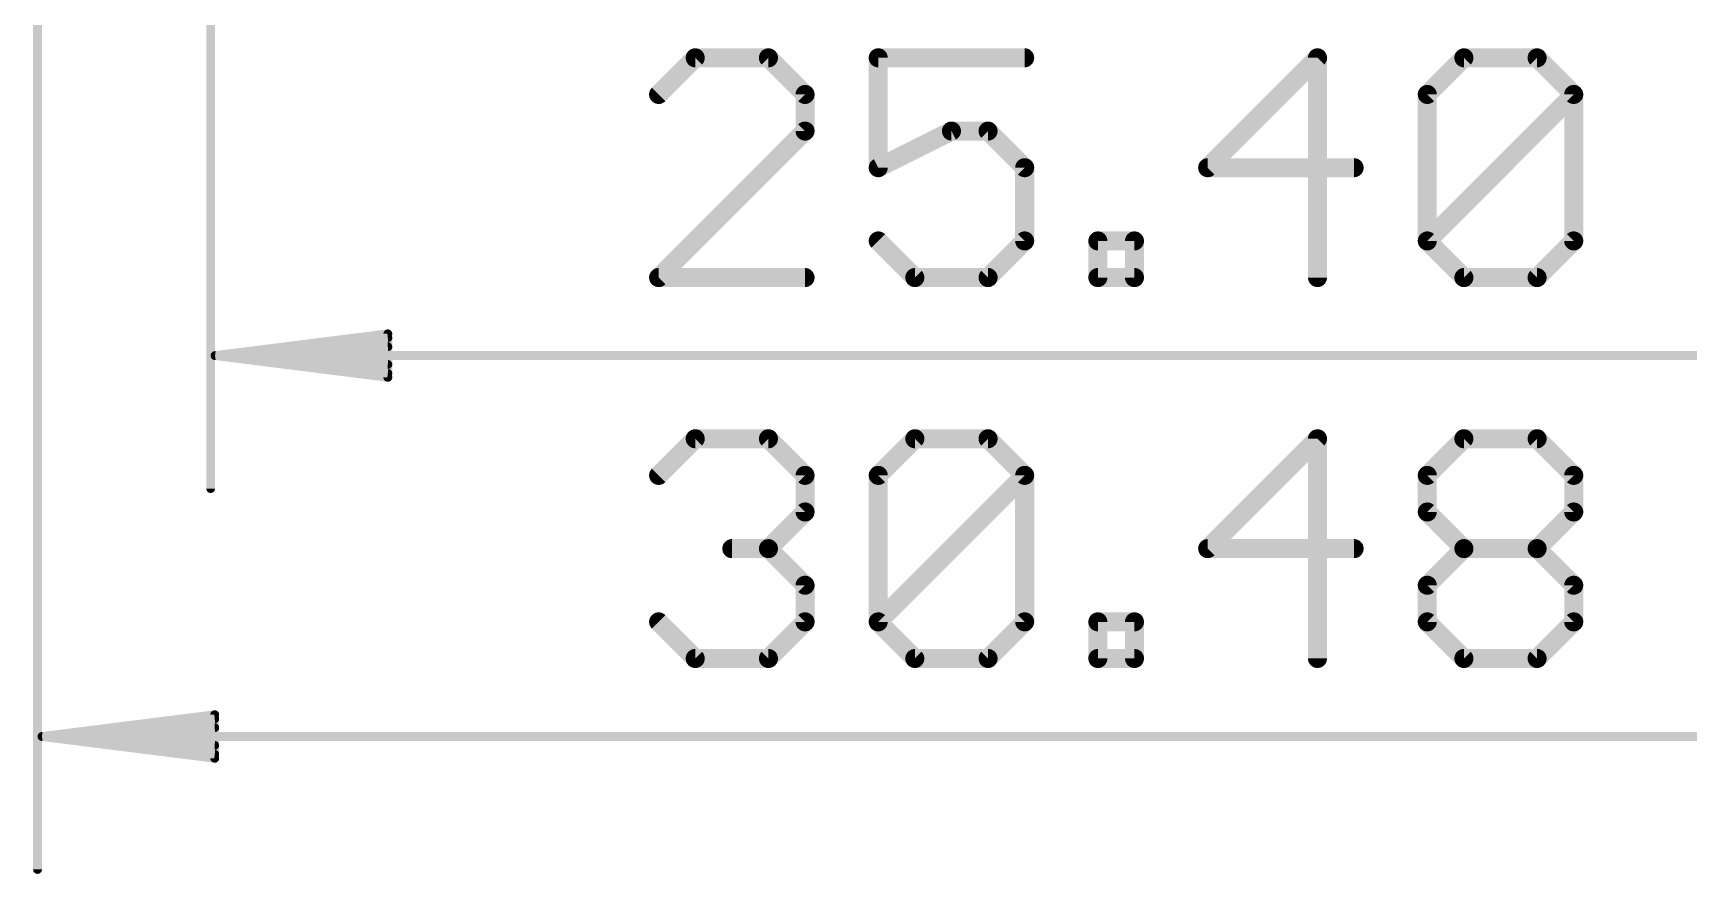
# Model space of a CAD drawing. Extents: x -5.3 to 38.6, y -12.7 to 40.8.
# Drawn here: x -0.07 to 24.23, y -12.68 to -0.35 of the extents above; entities that cross this region are included whole.
import ezdxf

# ---------------------------------------------------------------- set-up
doc = ezdxf.new("R2010")
doc.units = 0
doc.layers.add('47', color=253, linetype='CONTINUOUS')

msp = doc.modelspace()

# ---------------------------------------------------------------- linework, layer by layer
at = {"layer": '47'}
for points, const_width in [([(0, 12.192), (0, -12.618)], 0.13), ([(2.54, 2.54), (2.54, -7.03)], 0.13), ([(9.651, -0.7119), (9.1137, -1.2492)], 0.2794), ([(10.7254, -0.7119), (9.651, -0.7119)], 0.2794), ([(11.2626, -1.2492), (10.7254, -0.7119)], 0.2794), ([(14.4854, -0.7119), (12.3365, -0.7119)], 0.2794), ([(12.3365, -0.7119), (12.3365, -2.3236)], 0.2794), ([(18.7823, -0.7119), (17.1706, -2.3236)], 0.2794), ([(18.7823, -3.9353), (18.7823, -0.7119)], 0.2794), ([(20.3934, -1.2492), (20.9306, -0.7119)], 0.2794), ([(20.9306, -0.7119), (22.005, -0.7119)], 0.2794), ([(22.005, -0.7119), (22.5423, -1.2492)], 0.2794), ([(11.2626, -1.7864), (11.2626, -1.2492)], 0.2794), ([(20.3934, -3.3981), (20.3934, -1.2492)], 0.2794), ([(20.3934, -3.3981), (22.5423, -1.2492)], 0.2794), ([(22.5423, -1.2492), (22.5423, -3.3981)], 0.2794), ([(9.1137, -3.9353), (11.2626, -1.7864)], 0.2794), ([(12.3365, -2.3236), (13.4109, -1.7864)], 0.2794), ([(13.4109, -1.7864), (13.9482, -1.7864)], 0.2794), ([(13.9482, -1.7864), (14.4854, -2.3236)], 0.2794), ([(14.4854, -2.3236), (14.4854, -3.3981)], 0.2794), ([(17.1706, -2.3236), (19.3195, -2.3236)], 0.2794), ([(12.8737, -3.9353), (12.3365, -3.3981)], 0.2794), ([(14.4854, -3.3981), (13.9482, -3.9353)], 0.2794), ([(15.5592, -3.9353), (15.5592, -3.3981)], 0.2794), ([(15.5592, -3.3981), (16.0965, -3.3981)], 0.2794), ([(16.0965, -3.3981), (16.0965, -3.9353)], 0.2794), ([(20.9306, -3.9353), (20.3934, -3.3981)], 0.2794), ([(22.5423, -3.3981), (22.005, -3.9353)], 0.2794), ([(11.2626, -3.9353), (9.1137, -3.9353)], 0.2794), ([(13.9482, -3.9353), (12.8737, -3.9353)], 0.2794), ([(16.0965, -3.9353), (15.5592, -3.9353)], 0.2794), ([(22.005, -3.9353), (20.9306, -3.9353)], 0.2794), ([(2.605, -5.08), (5.14, -4.7608)], 0.13), ([(2.605, -5.08), (5.14, -4.82)], 0.13), ([(5.14, -4.7608), (5.14, -5.3992)], 0.13), ([(2.605, -5.08), (5.14, -4.95)], 0.13), ([(2.605, -5.08), (27.875, -5.08)], 0.13), ([(5.14, -5.3992), (2.605, -5.08)], 0.13), ([(5.14, -5.21), (2.605, -5.08)], 0.13), ([(5.14, -5.34), (2.605, -5.08)], 0.13), ([(9.1137, -6.8372), (9.651, -6.2999)], 0.2794), ([(9.651, -6.2999), (10.7254, -6.2999)], 0.2794), ([(10.7254, -6.2999), (11.2626, -6.8372)], 0.2794), ([(12.3365, -6.8372), (12.8737, -6.2999)], 0.2794), ([(12.8737, -6.2999), (13.9482, -6.2999)], 0.2794), ([(13.9482, -6.2999), (14.4854, -6.8372)], 0.2794), ([(18.7823, -6.2999), (17.1706, -7.9116)], 0.2794), ([(18.7823, -9.5233), (18.7823, -6.2999)], 0.2794), ([(20.3934, -6.8372), (20.9306, -6.2999)], 0.2794), ([(20.9306, -6.2999), (22.005, -6.2999)], 0.2794), ([(22.005, -6.2999), (22.5423, -6.8372)], 0.2794), ([(11.2626, -6.8372), (11.2626, -7.3744)], 0.2794), ([(12.3365, -8.9861), (12.3365, -6.8372)], 0.2794), ([(12.3365, -8.9861), (14.4854, -6.8372)], 0.2794), ([(14.4854, -6.8372), (14.4854, -8.9861)], 0.2794), ([(20.3934, -7.3744), (20.3934, -6.8372)], 0.2794), ([(22.5423, -6.8372), (22.5423, -7.3744)], 0.2794), ([(11.2626, -7.3744), (10.7254, -7.9116)], 0.2794), ([(20.9306, -7.9116), (20.3934, -7.3744)], 0.2794), ([(22.5423, -7.3744), (22.005, -7.9116)], 0.2794), ([(10.7254, -7.9116), (10.1882, -7.9116)], 0.2794), ([(10.7254, -7.9116), (11.2626, -8.4489)], 0.2794), ([(17.1706, -7.9116), (19.3195, -7.9116)], 0.2794), ([(20.3934, -8.4489), (20.9306, -7.9116)], 0.2794), ([(20.9306, -7.9116), (22.005, -7.9116)], 0.2794), ([(22.005, -7.9116), (22.5423, -8.4489)], 0.2794), ([(11.2626, -8.4489), (11.2626, -8.9861)], 0.2794), ([(20.3934, -8.9861), (20.3934, -8.4489)], 0.2794), ([(22.5423, -8.4489), (22.5423, -8.9861)], 0.2794), ([(9.651, -9.5233), (9.1137, -8.9861)], 0.2794), ([(11.2626, -8.9861), (10.7254, -9.5233)], 0.2794), ([(12.8737, -9.5233), (12.3365, -8.9861)], 0.2794), ([(14.4854, -8.9861), (13.9482, -9.5233)], 0.2794), ([(15.5592, -9.5233), (15.5592, -8.9861)], 0.2794), ([(15.5592, -8.9861), (16.0965, -8.9861)], 0.2794), ([(16.0965, -8.9861), (16.0965, -9.5233)], 0.2794), ([(20.9306, -9.5233), (20.3934, -8.9861)], 0.2794), ([(22.5423, -8.9861), (22.005, -9.5233)], 0.2794), ([(10.7254, -9.5233), (9.651, -9.5233)], 0.2794), ([(13.9482, -9.5233), (12.8737, -9.5233)], 0.2794), ([(16.0965, -9.5233), (15.5592, -9.5233)], 0.2794), ([(22.005, -9.5233), (20.9306, -9.5233)], 0.2794), ([(0.065, -10.668), (2.6, -10.3488)], 0.13), ([(0.065, -10.668), (2.6, -10.408)], 0.13), ([(2.6, -10.3488), (2.6, -10.9872)], 0.13), ([(0.065, -10.668), (2.6, -10.538)], 0.13), ([(0.065, -10.668), (30.415, -10.668)], 0.13), ([(2.6, -10.9872), (0.065, -10.668)], 0.13), ([(2.6, -10.798), (0.065, -10.668)], 0.13), ([(2.6, -10.928), (0.065, -10.668)], 0.13)]:
    msp.add_lwpolyline(points, dxfattribs=dict(at, const_width=const_width))
for points, const_width in [([(9.651, -0.6421, 1), (9.651, -0.7818)], 0.1397), ([(9.7004, -0.7613, 1), (9.6016, -0.6626)], 0.1397), ([(10.7748, -0.6626, 1), (10.676, -0.7613)], 0.1397), ([(10.7254, -0.7818, 1), (10.7254, -0.6421)], 0.1397), ([(12.4063, -0.7119, 1), (12.2666, -0.7119)], 0.1397), ([(12.3365, -0.6421, 1), (12.3365, -0.7818)], 0.1397), ([(14.4854, -0.7818, 1), (14.4854, -0.6421)], 0.1397), ([(18.8521, -0.7119, 1), (18.7124, -0.7119)], 0.1397), ([(18.8317, -0.7613, 1), (18.7329, -0.6626)], 0.1397), ([(20.9306, -0.6421, 1), (20.9306, -0.7818)], 0.1397), ([(20.98, -0.7613, 1), (20.8812, -0.6626)], 0.1397), ([(22.0544, -0.6626, 1), (21.9557, -0.7613)], 0.1397), ([(22.005, -0.7818, 1), (22.005, -0.6421)], 0.1397), ([(9.0643, -1.1998, 1), (9.1631, -1.2986)], 0.1397), ([(11.3325, -1.2492, 1), (11.1928, -1.2492)], 0.1397), ([(11.2132, -1.2986, 1), (11.312, -1.1998)], 0.1397), ([(20.4632, -1.2492, 1), (20.3235, -1.2492)], 0.1397), ([(20.344, -1.1998, 1), (20.4428, -1.2986)], 0.1397), ([(22.6121, -1.2492, 1), (22.4724, -1.2492)], 0.1397), ([(22.5917, -1.2986, 1), (22.4929, -1.1998)], 0.1397), ([(22.4929, -1.2986, 1), (22.5917, -1.1998)], 0.1397), ([(11.312, -1.8358, 1), (11.2132, -1.737)], 0.1397), ([(13.4109, -1.7165, 1), (13.4109, -1.8562)], 0.1397), ([(13.4422, -1.8489, 1), (13.3797, -1.7239)], 0.1397), ([(13.9976, -1.737, 1), (13.8988, -1.8358)], 0.1397), ([(13.9482, -1.8562, 1), (13.9482, -1.7165)], 0.1397), ([(11.1928, -1.7864, 1), (11.3325, -1.7864)], 0.1397), ([(14.5552, -2.3236, 1), (14.4155, -2.3236)], 0.1397), ([(17.1706, -2.2538, 1), (17.1706, -2.3935)], 0.1397), ([(19.3195, -2.3935, 1), (19.3195, -2.2538)], 0.1397), ([(12.2666, -2.3236, 1), (12.4063, -2.3236)], 0.1397), ([(12.3053, -2.2611, 1), (12.3677, -2.3861)], 0.1397), ([(14.436, -2.373, 1), (14.5348, -2.2742)], 0.1397), ([(17.1212, -2.2742, 1), (17.22, -2.373)], 0.1397), ([(12.3859, -3.3487, 1), (12.2871, -3.4475)], 0.1397), ([(14.4155, -3.3981, 1), (14.5552, -3.3981)], 0.1397), ([(14.5348, -3.4475, 1), (14.436, -3.3487)], 0.1397), ([(15.5592, -3.3282, 1), (15.5592, -3.4679)], 0.1397), ([(15.6291, -3.3981, 1), (15.4894, -3.3981)], 0.1397), ([(16.1663, -3.3981, 1), (16.0266, -3.3981)], 0.1397), ([(16.0965, -3.4679, 1), (16.0965, -3.3282)], 0.1397), ([(20.3235, -3.3981, 1), (20.4632, -3.3981)], 0.1397), ([(20.4428, -3.3487, 1), (20.344, -3.4475)], 0.1397), ([(20.344, -3.3487, 1), (20.4428, -3.4475)], 0.1397), ([(22.4724, -3.3981, 1), (22.6121, -3.3981)], 0.1397), ([(22.5917, -3.4475, 1), (22.4929, -3.3487)], 0.1397), ([(9.1137, -3.8655, 1), (9.1137, -4.0052)], 0.1397), ([(9.0643, -3.8859, 1), (9.1631, -3.9847)], 0.1397), ([(11.2626, -4.0052, 1), (11.2626, -3.8655)], 0.1397), ([(12.8737, -3.8655, 1), (12.8737, -4.0052)], 0.1397), ([(12.8243, -3.9847, 1), (12.9231, -3.8859)], 0.1397), ([(13.8988, -3.8859, 1), (13.9976, -3.9847)], 0.1397), ([(13.9482, -4.0052, 1), (13.9482, -3.8655)], 0.1397), ([(15.5592, -3.8655, 1), (15.5592, -4.0052)], 0.1397), ([(15.4894, -3.9353, 1), (15.6291, -3.9353)], 0.1397), ([(16.0266, -3.9353, 1), (16.1663, -3.9353)], 0.1397), ([(16.0965, -4.0052, 1), (16.0965, -3.8655)], 0.1397), ([(18.7124, -3.9353, 1), (18.8521, -3.9353)], 0.1397), ([(20.9306, -3.8655, 1), (20.9306, -4.0052)], 0.1397), ([(20.8812, -3.9847, 1), (20.98, -3.8859)], 0.1397), ([(21.9557, -3.8859, 1), (22.0544, -3.9847)], 0.1397), ([(22.005, -4.0052, 1), (22.005, -3.8655)], 0.1397), ([(5.1725, -4.7608, 1), (5.1075, -4.7608)], 0.065), ([(5.1441, -4.793, 1), (5.1359, -4.7285)], 0.065), ([(5.1433, -4.8523, 1), (5.1367, -4.7877)], 0.065), ([(2.605, -5.0475, 1), (2.605, -5.1125)], 0.065), ([(2.6091, -5.0478, 1), (2.6009, -5.1122)], 0.065), ([(2.6033, -5.0475, 1), (2.6067, -5.1125)], 0.065), ([(2.6067, -5.0475, 1), (2.6033, -5.1125)], 0.065), ([(2.6083, -5.0477, 1), (2.6017, -5.1123)], 0.065), ([(2.6017, -5.0477, 1), (2.6083, -5.1123)], 0.065), ([(2.6009, -5.0478, 1), (2.6091, -5.1122)], 0.065), ([(5.1417, -4.9825, 1), (5.1383, -4.9175)], 0.065), ([(5.1359, -5.4315, 1), (5.1441, -5.367)], 0.065), ([(5.1367, -5.3723, 1), (5.1433, -5.3077)], 0.065), ([(5.1383, -5.2425, 1), (5.1417, -5.1775)], 0.065), ([(5.1075, -5.3992, 1), (5.1725, -5.3992)], 0.065), ([(9.651, -6.2301, 1), (9.651, -6.3698)], 0.1397), ([(9.7004, -6.3493, 1), (9.6016, -6.2506)], 0.1397), ([(10.7748, -6.2506, 1), (10.676, -6.3493)], 0.1397), ([(10.7254, -6.3698, 1), (10.7254, -6.2301)], 0.1397), ([(12.8737, -6.2301, 1), (12.8737, -6.3698)], 0.1397), ([(12.9231, -6.3493, 1), (12.8243, -6.2506)], 0.1397), ([(13.9976, -6.2506, 1), (13.8988, -6.3493)], 0.1397), ([(13.9482, -6.3698, 1), (13.9482, -6.2301)], 0.1397), ([(18.8521, -6.2999, 1), (18.7124, -6.2999)], 0.1397), ([(18.8317, -6.3493, 1), (18.7329, -6.2506)], 0.1397), ([(20.9306, -6.2301, 1), (20.9306, -6.3698)], 0.1397), ([(20.98, -6.3493, 1), (20.8812, -6.2506)], 0.1397), ([(22.0544, -6.2506, 1), (21.9557, -6.3493)], 0.1397), ([(22.005, -6.3698, 1), (22.005, -6.2301)], 0.1397), ([(9.0643, -6.7878, 1), (9.1631, -6.8866)], 0.1397), ([(11.3325, -6.8372, 1), (11.1928, -6.8372)], 0.1397), ([(11.2132, -6.8866, 1), (11.312, -6.7878)], 0.1397), ([(12.4063, -6.8372, 1), (12.2666, -6.8372)], 0.1397), ([(12.2871, -6.7878, 1), (12.3859, -6.8866)], 0.1397), ([(14.5552, -6.8372, 1), (14.4155, -6.8372)], 0.1397), ([(14.5348, -6.8866, 1), (14.436, -6.7878)], 0.1397), ([(14.436, -6.8866, 1), (14.5348, -6.7878)], 0.1397), ([(20.4632, -6.8372, 1), (20.3235, -6.8372)], 0.1397), ([(20.344, -6.7878, 1), (20.4428, -6.8866)], 0.1397), ([(22.6121, -6.8372, 1), (22.4724, -6.8372)], 0.1397), ([(22.4929, -6.8866, 1), (22.5917, -6.7878)], 0.1397), ([(2.5075, -7.03, 1), (2.5725, -7.03)], 0.065), ([(11.312, -7.4238, 1), (11.2132, -7.325)], 0.1397), ([(20.4428, -7.325, 1), (20.344, -7.4238)], 0.1397), ([(22.5917, -7.4238, 1), (22.4929, -7.325)], 0.1397), ([(11.1928, -7.3744, 1), (11.3325, -7.3744)], 0.1397), ([(20.3235, -7.3744, 1), (20.4632, -7.3744)], 0.1397), ([(22.4724, -7.3744, 1), (22.6121, -7.3744)], 0.1397), ([(10.1882, -7.8418, 1), (10.1882, -7.9815)], 0.1397), ([(10.7748, -7.8622, 1), (10.676, -7.961)], 0.1397), ([(10.7254, -7.9815, 1), (10.7254, -7.8418)], 0.1397), ([(17.1706, -7.8418, 1), (17.1706, -7.9815)], 0.1397), ([(19.3195, -7.9815, 1), (19.3195, -7.8418)], 0.1397), ([(20.9306, -7.8418, 1), (20.9306, -7.9815)], 0.1397), ([(20.98, -7.961, 1), (20.8812, -7.8622)], 0.1397), ([(22.0544, -7.8622, 1), (21.9557, -7.961)], 0.1397), ([(22.005, -7.9815, 1), (22.005, -7.8418)], 0.1397), ([(10.676, -7.8622, 1), (10.7748, -7.961)], 0.1397), ([(17.1212, -7.8622, 1), (17.22, -7.961)], 0.1397), ([(20.8812, -7.961, 1), (20.98, -7.8622)], 0.1397), ([(21.9557, -7.8622, 1), (22.0544, -7.961)], 0.1397), ([(11.3325, -8.4489, 1), (11.1928, -8.4489)], 0.1397), ([(11.2132, -8.4982, 1), (11.312, -8.3995)], 0.1397), ([(20.4632, -8.4489, 1), (20.3235, -8.4489)], 0.1397), ([(20.344, -8.3995, 1), (20.4428, -8.4982)], 0.1397), ([(22.6121, -8.4489, 1), (22.4724, -8.4489)], 0.1397), ([(22.4929, -8.4982, 1), (22.5917, -8.3995)], 0.1397), ([(9.1631, -8.9367, 1), (9.0643, -9.0355)], 0.1397), ([(11.1928, -8.9861, 1), (11.3325, -8.9861)], 0.1397), ([(11.312, -9.0355, 1), (11.2132, -8.9367)], 0.1397), ([(12.2666, -8.9861, 1), (12.4063, -8.9861)], 0.1397), ([(12.3859, -8.9367, 1), (12.2871, -9.0355)], 0.1397), ([(12.2871, -8.9367, 1), (12.3859, -9.0355)], 0.1397), ([(14.4155, -8.9861, 1), (14.5552, -8.9861)], 0.1397), ([(14.5348, -9.0355, 1), (14.436, -8.9367)], 0.1397), ([(15.5592, -8.9162, 1), (15.5592, -9.0559)], 0.1397), ([(15.6291, -8.9861, 1), (15.4894, -8.9861)], 0.1397), ([(16.1663, -8.9861, 1), (16.0266, -8.9861)], 0.1397), ([(16.0965, -9.0559, 1), (16.0965, -8.9162)], 0.1397), ([(20.3235, -8.9861, 1), (20.4632, -8.9861)], 0.1397), ([(20.4428, -8.9367, 1), (20.344, -9.0355)], 0.1397), ([(22.4724, -8.9861, 1), (22.6121, -8.9861)], 0.1397), ([(22.5917, -9.0355, 1), (22.4929, -8.9367)], 0.1397), ([(9.651, -9.4535, 1), (9.651, -9.5932)], 0.1397), ([(9.6016, -9.5727, 1), (9.7004, -9.4739)], 0.1397), ([(10.676, -9.4739, 1), (10.7748, -9.5727)], 0.1397), ([(10.7254, -9.5932, 1), (10.7254, -9.4535)], 0.1397), ([(12.8737, -9.4535, 1), (12.8737, -9.5932)], 0.1397), ([(12.8243, -9.5727, 1), (12.9231, -9.4739)], 0.1397), ([(13.8988, -9.4739, 1), (13.9976, -9.5727)], 0.1397), ([(13.9482, -9.5932, 1), (13.9482, -9.4535)], 0.1397), ([(15.5592, -9.4535, 1), (15.5592, -9.5932)], 0.1397), ([(15.4894, -9.5233, 1), (15.6291, -9.5233)], 0.1397), ([(16.0266, -9.5233, 1), (16.1663, -9.5233)], 0.1397), ([(16.0965, -9.5932, 1), (16.0965, -9.4535)], 0.1397), ([(18.7124, -9.5233, 1), (18.8521, -9.5233)], 0.1397), ([(20.9306, -9.4535, 1), (20.9306, -9.5932)], 0.1397), ([(20.8812, -9.5727, 1), (20.98, -9.4739)], 0.1397), ([(21.9557, -9.4739, 1), (22.0544, -9.5727)], 0.1397), ([(22.005, -9.5932, 1), (22.005, -9.4535)], 0.1397), ([(2.6325, -10.3488, 1), (2.5675, -10.3488)], 0.065), ([(2.6041, -10.381, 1), (2.5959, -10.3165)], 0.065), ([(2.6033, -10.4403, 1), (2.5967, -10.3757)], 0.065), ([(0.065, -10.6355, 1), (0.065, -10.7005)], 0.065), ([(0.0691, -10.6358, 1), (0.0609, -10.7002)], 0.065), ([(0.0633, -10.6355, 1), (0.0667, -10.7005)], 0.065), ([(0.0667, -10.6355, 1), (0.0633, -10.7005)], 0.065), ([(0.0683, -10.6357, 1), (0.0617, -10.7003)], 0.065), ([(0.0617, -10.6357, 1), (0.0683, -10.7003)], 0.065), ([(0.0609, -10.6358, 1), (0.0691, -10.7002)], 0.065), ([(2.6017, -10.5705, 1), (2.5983, -10.5055)], 0.065), ([(2.5959, -11.0195, 1), (2.6041, -10.955)], 0.065), ([(2.5967, -10.9603, 1), (2.6033, -10.8957)], 0.065), ([(2.5983, -10.8305, 1), (2.6017, -10.7655)], 0.065), ([(2.5675, -10.9872, 1), (2.6325, -10.9872)], 0.065), ([(-0.0325, -12.618, 1), (0.0325, -12.618)], 0.065)]:
    msp.add_lwpolyline(points, format="xyb", dxfattribs=dict(at, const_width=const_width))

doc.saveas('drawing.dxf')
